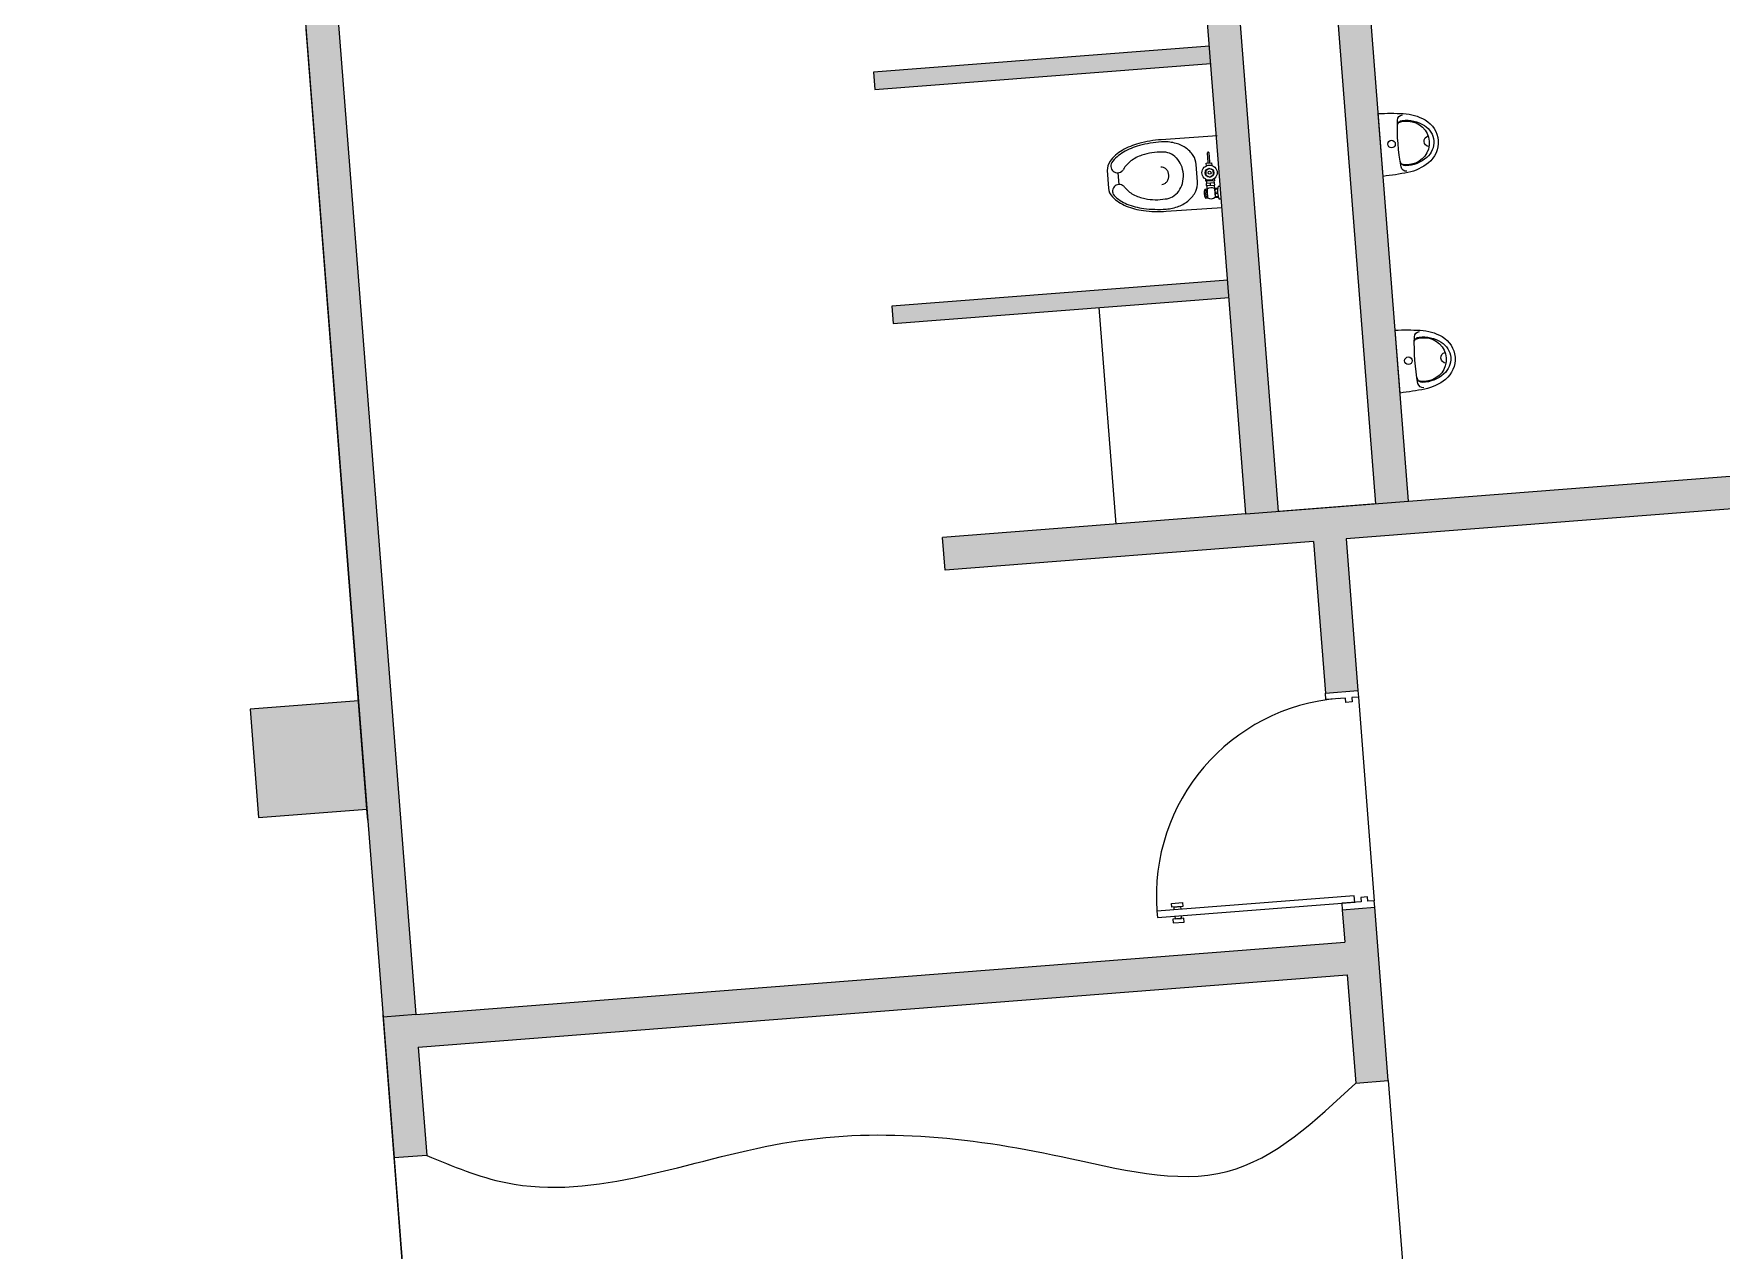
# Model space of a CAD drawing. Header units: metres. Extents: x -48 to 2360, y -1392 to 453.
# Drawn here: x 798.42 to 806.18, y 375.29 to 380.88 of the extents above; entities that cross this region are included whole.
import ezdxf

# ---------------------------------------------------------------- set-up
doc = ezdxf.new("R2010")
doc.units = ezdxf.units.M
doc.linetypes.add('ACAD_ISO02W100', pattern=[15, 12, -3])
for name, color, linetype, lineweight, transparency in [('BAÑOS', 201, 'Continuous', 5, 0.7), ('caminos', 213, 'Continuous', 9, 0.5), ('JARDINERAS', 93, 'Continuous', 5, 0.4), ('PyV', 4, 'Continuous', 5, 0.3), ('SUELO', 231, 'Continuous', 5, 0.2)]:
    doc.layers.add(name, color=color, linetype=linetype, lineweight=lineweight, transparency=transparency)
doc.layers.add('MUROS', color=31, linetype='Continuous', lineweight=9)
doc.layers.add('proyecciones nuevas', color=170, linetype='ACAD_ISO02W100', lineweight=13)

# ---------------------------------------------------------------- blocks, each defined once
blk = doc.blocks.new('A$C47781D45')
at = {"layer": 'PyV', "ltscale": 0.05}
for points in [[(0, 0.15), (0, 0), (0, 0), (0.03, 0), (0.03, 0.03), (0.05, 0.03), (0.05, 0.06), (0.03, 0.06), (0.03, 0.15)], [(1, 0.15), (1, 0), (1, 0), (0.97, 0), (0.97, 0.03), (0.95, 0.03), (0.95, 0.06), (0.97, 0.06), (0.97, 0.15)]]:
    blk.add_lwpolyline(points, close=True, dxfattribs=at)
blk = doc.blocks.new('A$C0EB300D3')
at = {"layer": 'PyV', "ltscale": 0.05}
for points in [[(0.0175, 0.05), (0, 0.05), (0, 0), (0.0175, 0)], [(0.0725, 0.05), (0.09, 0.05), (0.09, 0), (0.0725, 0)]]:
    blk.add_lwpolyline(points, close=True, dxfattribs=at)
for points in [[(0.03, 0.04), (0.0175, 0.04), (0.0175, 0.01), (0.03, 0.01)], [(0.06, 0.04), (0.0725, 0.04), (0.0725, 0.01), (0.06, 0.01)]]:
    blk.add_lwpolyline(points, dxfattribs=at)
blk = doc.blocks.new('A$C2C4F1FC9')
at = {"layer": 'PyV', "ltscale": 0.05}
blk.add_lwpolyline([(0.03, 0), (0.06, 0), (0.06, 0.91), (0.03, 0.91)], close=True, dxfattribs=at)
blk.add_blockref('A$C0EB300D3', (0, 0.79), dxfattribs=at)
blk = doc.blocks.new('A$C0F255765')
at = {"layer": 'PyV', "ltscale": 0.05}
for name, p in [('A$C2C4F1FC9', (0, 0.09)), ('A$C47781D45', (0, 0))]:
    blk.add_blockref(name, p, dxfattribs=at)
blk = doc.blocks.new('A$C20987058')
at = {"layer": 'PyV', "ltscale": 0.05}
blk.add_arc((0.06, 0.09), 0.91, 0.0001, 89.99977, dxfattribs=at)
blk.add_blockref('A$C0F255765', (0, 0), dxfattribs=at)

msp = doc.modelspace()

# ---------------------------------------------------------------- hatches: boundary and pattern name
at = {"layer": 'MUROS', "ltscale": 7, "transparency": 33554687}
h = msp.add_hatch(color=256, dxfattribs=at)
h.dxf.hatch_style = 1
h.paths.add_polyline_path([(828.2368, 356.2352), (822.7531, 358.1243), (822.7042, 357.9825), (828.0461, 356.1423), (827.9321, 355.8114), (828.074, 355.7625)])
h.paths.add_polyline_path([(821.6169, 358.3571), (821.7588, 358.3082), (821.8076, 358.45), (817.8839, 359.8017), (816.7439, 356.4925), (816.8858, 356.4437), (817.9769, 359.611), (821.4751, 358.4059), (820.384, 355.2386), (820.5258, 355.1897)])
h.paths.add_polyline_path([(821.3804, 353.679), (820.1513, 354.1024), (820.2001, 354.2443), (820.0583, 354.2931), (820.0094, 354.1513), (816.5112, 355.3564), (816.5601, 355.4982), (816.4182, 355.5471), (816.3205, 355.2634), (821.3315, 353.5372)])
h.paths.add_polyline_path([(820.1916, 350.2281), (815.3224, 351.9054), (815.5178, 352.4727), (815.376, 352.5216), (815.1317, 351.8125), (820.1427, 350.0862)])
h.paths.add_polyline_path([(825.7778, 349.0969), (825.6359, 349.1458), (825.3917, 348.4367), (822.0825, 349.5766), (822.0336, 349.4348), (825.4846, 348.246)])
h.paths.add_polyline_path([(826.592, 351.4606), (826.4502, 351.5095), (826.2873, 351.0367), (826.4292, 350.9879)])
h.paths.add_polyline_path([(824.5922, 345.6554), (820.1957, 347.1699), (820.1469, 347.0281), (824.4015, 345.5624), (824.5439, 345.5151)])
h.paths.add_polyline_path([(819.2503, 347.4956), (814.2393, 349.2219), (813.9592, 348.4088), (814.101, 348.3599), (814.3322, 349.0312), (819.2014, 347.3538)])
h.paths.add_polyline_path([(818.5956, 345.5952), (813.7264, 347.2726), (813.7753, 347.4144), (813.6335, 347.4633), (813.5358, 347.1797), (818.5468, 345.4534)])
h.paths.add_polyline_path([(817.4068, 342.1443), (812.5376, 343.8216), (812.733, 344.3889), (812.5912, 344.4378), (812.3469, 343.7287), (817.3579, 342.0024)])
h.paths.add_polyline_path([(822.993, 341.0131), (822.8512, 341.062), (822.6069, 340.3529), (819.2977, 341.4929), (819.2489, 341.351), (822.6999, 340.1622)])
h.paths.add_polyline_path([(823.3675, 342.1004), (823.2257, 342.1493), (823.1769, 342.0075), (823.3187, 341.9586)])
h.paths.add_polyline_path([(846.4925, 366.7547), (841.2924, 368.546), (841.2435, 368.4042), (846.4436, 366.6128)])
h.paths.add_polyline_path([(867.7199, 364.9245), (857.3197, 368.5072), (857.2599, 368.3338), (867.4845, 364.8115), (867.6605, 364.7522)])
h.paths.add_polyline_path([(856.847, 368.6701), (855.4287, 369.1586), (855.369, 368.9852), (856.7872, 368.4966)])
h.paths.add_polyline_path([(870.5563, 363.9474), (868.1926, 364.7616), (868.1329, 364.5882), (870.4965, 363.7739)])
h.paths.add_polyline_path([(881.449, 354.4363), (881.3072, 354.4851), (878.6713, 346.8335), (878.8131, 346.7846)])
h.paths.add_polyline_path([(883.8302, 345.0459), (883.6821, 345.0699), (881.4746, 331.4257, -0.006774), (881.6272, 331.4295)])
h.paths.add_polyline_path([(799.1503, 388.5459), (793.4022, 390.526), (793.3424, 390.3526), (799.0906, 388.3724)])
h.paths.add_polyline_path([(803.9183, 379.6707), (803.9121, 379.7504), (802.3668, 379.6299), (802.373, 379.5501)])
h.paths.add_polyline_path([(803.8343, 380.7474), (803.8281, 380.8272), (802.2828, 380.7066), (802.289, 380.6269)])
h.paths.add_polyline_path([(803.7503, 381.8241), (803.7441, 381.9039), (802.1988, 381.7834), (802.205, 381.7036)])
h.paths.add_polyline_path([(803.6663, 382.9009), (803.6601, 382.9806), (802.1148, 382.8601), (802.121, 382.7803)])
h.paths.add_polyline_path([(806.0433, 382.003), (806.0371, 382.0827), (804.4918, 381.9622), (804.498, 381.8825)])
h.paths.add_polyline_path([(805.9594, 383.0797), (805.9531, 383.1595), (804.4078, 383.0389), (804.4141, 382.9592)])
h = msp.add_hatch(color=256, dxfattribs=at)
h.dxf.hatch_style = 1
h.paths.add_polyline_path([(823.4234, 380.0386), (823.4118, 380.1881), (809.0172, 379.0653), (809.0289, 378.9158)])
h.paths.add_polyline_path([(807.7328, 378.8147), (807.7211, 378.9643), (804.7438, 378.732), (803.996, 378.6737), (802.6003, 378.5648), (802.6119, 378.4153), (804.3068, 378.5475), (804.3612, 377.8496), (804.5108, 377.8613), (804.4563, 378.5591)], flags=17)
h.paths.add_polyline_path([(804.4623, 376.5535), (804.5012, 376.0551), (804.6508, 376.0667), (804.5885, 376.8643), (804.439, 376.8526), (804.4507, 376.7031), (800.1772, 376.3698), (800.0277, 376.3581), (800.0782, 375.7101), (800.2278, 375.7217), (800.1889, 376.2202)])
h.paths.add_polyline_path([(801.4993, 386.5895), (799.167, 387.393), (799.3108, 385.5486), (799.4604, 385.5603), (799.3343, 387.1767), (801.3574, 386.4798), (801.5067, 384.5664), (801.6562, 384.578)], flags=17)
h.paths.add_polyline_path([(808.5297, 385.3148), (799.1503, 388.5459), (799.0906, 388.3724), (808.3907, 385.1687), (808.3958, 385.1037), (801.6562, 384.578), (801.5067, 384.5664), (799.5498, 384.4138), (799.5381, 384.5633), (799.3886, 384.5516), (800.0277, 376.3581), (800.1772, 376.3698), (799.5615, 384.2642), (803.5358, 384.5742), (804.2835, 384.6325), (808.4074, 384.9542), (808.8677, 379.0537), (808.7181, 379.042), (808.7298, 378.8925), (808.8793, 378.9041), (809.0348, 376.9102), (809.1844, 376.9219), (809.0289, 378.9158), (809.0172, 379.0653)])
h.paths.add_polyline_path([(803.6854, 384.5859), (803.5358, 384.5742), (803.996, 378.6737), (804.1456, 378.6854)], flags=17)
h.paths.add_polyline_path([(804.2835, 384.6325), (804.134, 384.6209), (804.5942, 378.7204), (804.7438, 378.732)], flags=17)
h = msp.add_hatch(color=256, dxfattribs=at)
h.dxf.hatch_style = 1
h.paths.add_polyline_path([(809.7864, 369.204), (809.6368, 369.1924), (809.6524, 368.993), (809.8019, 369.0046)])
h.paths.add_polyline_path([(809.6368, 369.1924), (809.587, 369.1885), (809.6025, 368.9891), (809.6524, 368.993)])
h.paths.add_polyline_path([(800.8407, 368.5063), (800.6413, 368.4907), (800.6569, 368.2913), (800.8563, 368.3069)])
h.paths.add_polyline_path([(800.6569, 368.2913), (800.1584, 368.2524), (800.1973, 367.754), (800.6958, 367.7928)])
h.paths.add_polyline_path([(799.9141, 377.8143), (799.4156, 377.7754), (799.4545, 377.277), (799.953, 377.3158)])
h.paths.add_polyline_path([(799.167, 387.393), (798.6685, 387.3541), (798.7074, 386.8556), (799.2059, 386.8945)])
h.paths.add_polyline_path([(781.3754, 386.0053), (780.8769, 385.9664), (780.9158, 385.4679), (781.4143, 385.5068)])
h.paths.add_polyline_path([(782.1225, 376.4266), (781.624, 376.3877), (781.6629, 375.8892), (782.1614, 375.9281)])
h.paths.add_polyline_path([(782.8653, 366.9036), (782.3668, 366.8647), (782.4057, 366.3662), (782.9042, 366.4051)])
h.paths.add_polyline_path([(801.6598, 355.4337), (801.1613, 355.3948), (801.2002, 354.8963), (801.6987, 354.9352)])
h.paths.add_polyline_path([(783.8682, 354.046), (783.3697, 354.0071), (783.4086, 353.5086), (783.9071, 353.5475)])

# ---------------------------------------------------------------- linework, layer by layer
at = {"layer": 'BAÑOS', "transparency": 33554508}
for p, q in [((803.8635, 380.4136), (803.6066, 380.396)), ((803.8229, 380.2918), (803.8196, 380.3365)), ((803.8246, 380.3369), (803.8278, 380.2921)), ((803.7727, 380.2019), (803.7672, 380.2817)), ((803.8273, 380.2644), (803.8108, 380.2532)), ((803.8132, 380.2886), (803.8378, 380.2903)), ((803.8141, 380.2762), (803.8132, 380.2886)), ((803.8453, 380.2557), (803.8273, 380.2644)), ((803.8378, 380.2903), (803.8387, 380.278)), ((803.3582, 380.2537), (803.3637, 380.1739)), ((803.4075, 380.2441), (803.4112, 380.1902)), ((803.8108, 380.2532), (803.8122, 380.2332)), ((803.8118, 380.2047), (803.8111, 380.2142)), ((803.8513, 380.2075), (803.8118, 380.2047)), ((803.8122, 380.2332), (803.8302, 380.2245)), ((803.852, 380.1976), (803.8125, 380.1947)), ((803.8125, 380.1947), (803.8132, 380.1847)), ((803.8132, 380.1847), (803.8527, 380.1876)), ((803.8143, 380.2049), (803.815, 380.1949)), ((803.8157, 380.1849), (803.8198, 380.1285)), ((803.8302, 380.2245), (803.8468, 380.2357)), ((803.833, 380.1862), (803.8323, 380.1961)), ((803.8468, 380.2357), (803.8453, 380.2557)), ((803.8488, 380.2074), (803.8495, 380.1974)), ((803.8502, 380.1874), (803.8543, 380.131)), ((803.8506, 380.2171), (803.8513, 380.2075)), ((803.8527, 380.1876), (803.852, 380.1976)), ((803.8684, 380.1821), (803.8783, 380.1828)), ((803.8033, 380.1499), (803.8107, 380.1504)), ((803.811, 380.1454), (803.8036, 380.1449)), ((803.8096, 380.1654), (803.8059, 380.1651)), ((803.8169, 380.1684), (803.8069, 380.1677)), ((803.8084, 380.1302), (803.8121, 380.1305)), ((803.8098, 380.1278), (803.8198, 380.1285)), ((803.813, 380.1531), (803.8123, 380.163)), ((803.8144, 380.1331), (803.8137, 380.1431)), ((803.8663, 380.172), (803.8514, 380.1709)), ((803.855, 380.1561), (803.8543, 380.1661)), ((803.8543, 380.131), (803.8691, 380.1321)), ((803.8564, 380.1362), (803.8557, 380.1461)), ((803.8566, 380.1687), (803.8659, 380.1694)), ((803.8654, 380.1543), (803.8577, 380.1538)), ((803.858, 380.1488), (803.8657, 380.1494)), ((803.8684, 380.1345), (803.8591, 380.1338)), ((803.8826, 380.123), (803.8727, 380.1223)), ((803.6291, 380.0668), (803.886, 380.0844))]:
    msp.add_line(p, q, dxfattribs=at)
for points in [[(804.6269, 380.2275), (804.6046, 380.5166, -0.020606), (804.7199, 380.5164, -0.120442), (804.8202, 380.4872, -0.527541), (804.8355, 380.2897, -0.120442), (804.7409, 380.2454, -0.020606)], [(804.7047, 379.2305), (804.6823, 379.5196, -0.020606), (804.7977, 379.5194, -0.120442), (804.898, 379.4902, -0.527541), (804.9133, 379.2927, -0.120442), (804.8186, 379.2485, -0.020606)]]:
    msp.add_lwpolyline(points, format="xyb", close=True, dxfattribs=at)
for points in [[(804.736, 380.251, -0.381112), (804.7096, 380.2713, -0.053972), (804.693, 380.486, -0.381112), (804.7159, 380.5101)], [(804.6926, 380.4602, -0.383098), (804.715, 380.4849, -0.167849), (804.8167, 380.4611, -0.515298), (804.828, 380.3149, -0.167849), (804.7312, 380.2758, -0.383098), (804.7052, 380.2968)], [(804.6978, 380.4754, -0.033955), (804.7043, 380.4775, -0.069339), (804.7427, 380.4815, -0.895215), (804.758, 380.2834, -0.069339), (804.7195, 380.2815, -0.033955), (804.7128, 380.2825)], [(804.8379, 380.3645, -0.847854), (804.8341, 380.4137)], [(804.8137, 379.254, -0.381112), (804.7874, 379.2744, -0.053972), (804.7708, 379.489, -0.381112), (804.7937, 379.5131)], [(804.7703, 379.4632, -0.383098), (804.7928, 379.4879, -0.167849), (804.8945, 379.4641, -0.515298), (804.9058, 379.318, -0.167849), (804.8089, 379.2788, -0.383098), (804.783, 379.2998)], [(804.7756, 379.4784, -0.033955), (804.782, 379.4805, -0.069339), (804.8205, 379.4846, -0.895215), (804.8358, 379.2864, -0.069339), (804.7972, 379.2845, -0.033955), (804.7905, 379.2855)], [(804.9157, 379.3675, -0.847854), (804.9119, 379.4167)]]:
    msp.add_lwpolyline(points, format="xyb", dxfattribs=at)
for centre, radius in [((804.6656, 380.3759), 0.0175), ((803.8288, 380.2444), 0.035), ((803.8288, 380.2444), 0.02), ((803.8288, 380.2444), 0.00684), ((804.7434, 379.3789), 0.0175)]:
    msp.add_circle(centre, radius, dxfattribs=at)
for centre, radius, start, end in [((803.5193, 380.1866), 0.1849, 119.81272, 143.44561), ((803.5193, 380.1866), 0.1749, 119.81272, 143.44561), ((803.5889, 380.0653), 0.3248, 105.28819, 119.81272), ((803.5889, 380.0653), 0.3148, 105.28819, 119.81272), ((803.6427, 379.8683), 0.529, 93.91907, 105.28819), ((803.6427, 379.8683), 0.519, 93.91907, 105.28819), ((803.6029, 380.0754), 0.2639, 88.35478, 108.81693), ((803.621, 380.1851), 0.2014, 76.56692, 93.91907), ((803.6157, 380.2632), 0.0762, 67.60348, 93.91907), ((803.6091, 380.2473), 0.0933, 43.86604, 67.60348), ((803.6313, 380.2283), 0.157, 56.88982, 76.56692), ((803.6497, 380.2566), 0.1233, 32.6901, 56.88982), ((803.8221, 380.3367), 0.0025, 4.12275, 184.12275), ((803.4229, 380.2582), 0.0648, 143.44561, 183.91907), ((803.4059, 380.275), 0.0313, 172.30517, 194.71178), ((803.4063, 380.275), 0.0317, 150.02767, 172.30517), ((803.4056, 380.2749), 0.031, 194.71178, 217.30343), ((803.4054, 380.2747), 0.0307, 217.30343, 262.7519), ((803.4051, 380.2756), 0.0317, 307.75017, 330.02767), ((803.5433, 380.196), 0.1278, 126.63069, 150.02767), ((803.5774, 380.15), 0.185, 108.81691, 126.63069), ((803.6059, 380.2399), 0.0307, 68.56886, 93.91907), ((803.6041, 380.2353), 0.0357, 45.082, 68.56886), ((803.601, 380.2322), 0.0401, 23.82659, 45.082), ((803.5979, 380.2366), 0.1089, 23.05143, 43.86604), ((803.5798, 380.2288), 0.1286, 344.78671, 23.05145), ((803.6796, 380.2758), 0.0878, 3.91907, 32.6901), ((803.8204, 380.2916), 0.0025, 274.12275, 4.12275), ((803.8303, 380.2923), 0.0025, 184.12275, 274.12275), ((803.4133, 380.1596), 0.0307, 105.08623, 150.53474), ((803.4054, 380.2751), 0.031, 262.75191, 285.34356), ((803.4133, 380.1592), 0.031, 82.49458, 105.08623), ((803.4053, 380.2754), 0.0313, 285.34356, 307.75017), ((803.4133, 380.1589), 0.0313, 60.08797, 82.49458), ((803.4131, 380.1586), 0.0317, 37.81047, 60.08797), ((803.6072, 380.2214), 0.0307, 273.91907, 299.26928), ((803.6048, 380.2257), 0.0357, 299.26928, 322.75614), ((803.6013, 380.2284), 0.0401, 322.75614, 344.01155), ((803.5959, 380.2299), 0.0457, 344.01155, 23.82661), ((803.5988, 380.2236), 0.1089, 323.9721, 344.78671), ((803.6851, 380.1959), 0.0878, 335.14804, 3.91907), ((803.9578, 380.1585), 0.0925, 165.19811, 203.0474), ((803.4283, 380.1783), 0.0648, 183.91907, 224.39253), ((803.5141, 380.2624), 0.1849, 224.39253, 248.02542), ((803.4139, 380.1593), 0.0313, 173.12636, 195.53297), ((803.4136, 380.1594), 0.031, 150.53471, 173.12636), ((803.4142, 380.1594), 0.0317, 195.53297, 217.81047), ((803.5141, 380.2624), 0.1749, 224.39253, 248.02542), ((803.5391, 380.2564), 0.1278, 217.81047, 241.20745), ((803.5667, 380.3065), 0.185, 241.20745, 259.02123), ((803.5817, 380.384), 0.2639, 259.02123, 279.48336), ((803.62, 380.1997), 0.0762, 273.91907, 300.23466), ((803.6114, 380.2145), 0.0933, 300.23466, 323.9721), ((803.6308, 380.2363), 0.157, 291.27121, 310.94832), ((803.6529, 380.2109), 0.1233, 310.94832, 335.14804), ((803.8458, 380.1504), 0.0425, 156.05027, 212.19524), ((803.8098, 380.1629), 0.0025, 4.12275, 94.12275), ((803.8105, 380.1529), 0.0025, 274.12275, 4.12275), ((803.8112, 380.1429), 0.0025, 4.12275, 94.12275), ((803.8119, 380.1329), 0.0025, 274.12275, 4.12275), ((803.8361, 380.1422), 0.0325, 61.91852, 126.32698), ((803.8351, 380.1572), 0.0325, 241.91792, 306.32758), ((803.8568, 380.1663), 0.0025, 94.12275, 184.12275), ((803.8575, 380.1563), 0.0025, 184.12275, 274.12275), ((803.8582, 380.1463), 0.0025, 94.12275, 184.12275), ((803.8589, 380.1363), 0.0025, 184.12275, 274.12275), ((803.5665, 380.3921), 0.3248, 248.02542, 262.54995), ((803.5665, 380.3921), 0.3148, 248.02542, 262.54995), ((803.593, 380.5945), 0.529, 262.54995, 273.91907), ((803.593, 380.5945), 0.519, 262.54995, 273.91907), ((803.6147, 380.2777), 0.2014, 273.91907, 291.27121)]:
    msp.add_arc(centre, radius, start, end, dxfattribs=at)
at = {"layer": 'caminos', "transparency": 33554559}
msp.add_line((804.6508, 376.0667), (805.3818, 366.6939), dxfattribs=at)
at = {"layer": 'JARDINERAS', "transparency": 33554585}
for points in [[(779.989, 397.3496), (783.8055, 395.3311), (787.5912, 394.7307), (793.2053, 392.061), (796.6495, 390.6456), (802.5309, 388.8507), (817.6103, 383.1402), (826.3348, 380.1347), (835.1011, 376.1613)], [(800.2278, 375.7217), (800.5913, 375.5965), (801.8643, 375.7779), (803.1467, 375.7167), (803.9103, 375.6482), (804.5012, 376.0551)]]:
    msp.add_spline(points, degree=3, dxfattribs=at)
at = {"layer": 'MUROS', "transparency": 33554687}
for p, q in [((799.3886, 384.5516), (800.0782, 375.7101)), ((804.5942, 378.7204), (804.1456, 378.6854)), ((803.996, 378.6737), (802.6003, 378.5648))]:
    msp.add_line(p, q, dxfattribs=at)
for points in [[(804.5942, 378.7204), (804.134, 384.6209)], [(804.7438, 378.732), (804.2835, 384.6325)], [(803.996, 378.6737), (803.5358, 384.5742)], [(804.1456, 378.6854), (803.6854, 384.5859)], [(799.5615, 384.2642), (800.1772, 376.3698)], [(803.8281, 380.8272), (802.2828, 380.7066), (802.289, 380.6269), (803.8343, 380.7474)], [(803.9121, 379.7504), (802.3668, 379.6299), (802.373, 379.5501), (803.9183, 379.6707)], [(803.3201, 379.624), (803.3979, 378.627)], [(804.7438, 378.732), (807.7211, 378.9643)], [(807.7328, 378.8147), (804.4563, 378.5591)], [(804.3068, 378.5475), (802.6119, 378.4153), (802.6003, 378.5648)], [(804.4563, 378.5591), (804.5108, 377.8613)], [(804.3068, 378.5475), (804.3612, 377.8496)], [(804.3612, 377.8496), (804.5108, 377.8613)], [(799.9141, 377.8143), (799.4156, 377.7754), (799.4545, 377.277), (799.953, 377.3158)], [(804.439, 376.8526), (804.5885, 376.8643)], [(804.439, 376.8526), (804.4507, 376.7031)], [(800.1772, 376.3698), (804.4507, 376.7031)], [(800.1889, 376.2202), (804.4623, 376.5535)], [(804.4623, 376.5535), (804.5012, 376.0551), (804.6508, 376.0667)], [(800.1889, 376.2202), (800.2278, 375.7217), (800.0782, 375.7101)]]:
    msp.add_lwpolyline(points, dxfattribs=at)
at = {"layer": 'MUROS', "ltscale": 7, "transparency": 33554687}
for points in [[(803.996, 378.6737), (804.7438, 378.732)], [(804.3612, 377.8496), (804.5108, 377.8613)], [(804.6508, 376.0667), (804.5885, 376.8643)], [(800.1772, 376.3698), (800.0277, 376.3581)]]:
    msp.add_lwpolyline(points, dxfattribs=at)
at = {"layer": 'proyecciones nuevas', "ltscale": 0.3, "transparency": 33554559}
msp.add_lwpolyline([(799.167, 387.393), (780.8769, 385.9664), (783.4086, 353.5086), (783.9071, 353.5475), (801.6987, 354.9352), (800.6569, 368.2913), (799.953, 377.3158), (799.3886, 384.5516)], close=True, dxfattribs=at)
msp.add_lwpolyline([(800.0277, 376.3581), (800.0277, 376.3581), (800.6569, 368.2913), (809.8019, 369.0046), (809.0289, 378.9158), (809.0289, 378.9158)], dxfattribs=at)
at = {"layer": 'SUELO', "ltscale": 7, "transparency": 33554636}
msp.add_lwpolyline([(804.5131, 377.8314), (804.5862, 376.8942)], dxfattribs=at)

# ---------------------------------------------------------------- block references
at = {"layer": 'PyV', "ltscale": 0.05, "transparency": 33554687, "rotation": 94.45998937117088}
msp.add_blockref('A$C20987058', (804.5885, 376.8643), dxfattribs=at)

doc.saveas('drawing.dxf')
